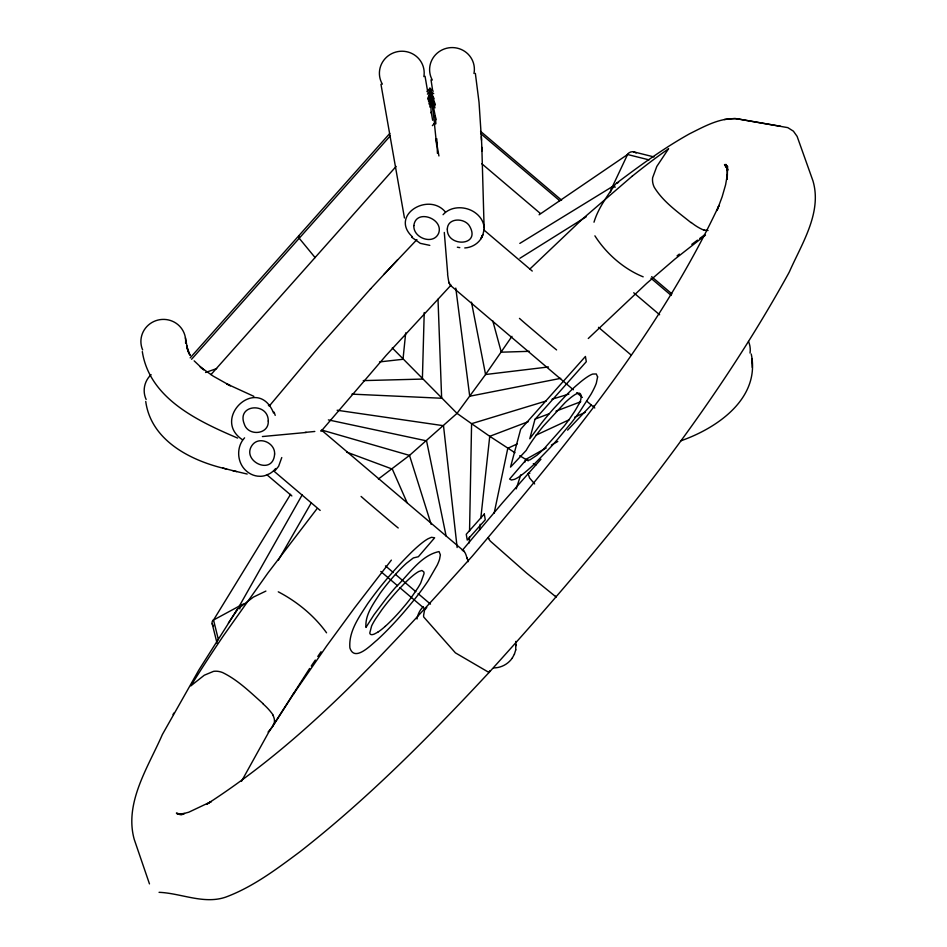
<?xml version="1.0" encoding="UTF-8"?>
<svg xmlns="http://www.w3.org/2000/svg" width="947" height="947" viewBox="0 0 947 947"><rect width="100%" height="100%" fill="white"/><g stroke="black" fill="none" stroke-linecap="round" stroke-linejoin="round"><path stroke-width="1.42" d="M434.282 124.483L434.33 123.465L432.377 125.667M727.237 179.267L727.45 166.163L727.237 179.267L727.355 174.568L725.603 184.783L722.147 196.787L717.009 210.53L718.974 205.463C657.964 335.498 564.613 447.185 472.364 556.067C391.277 646.02 309.113 738.4 206.517 804.382L211.299 801.541L188.749 812.218L179.741 814.586L184.487 813.556L177.125 813.958L182.132 814.621L176.379 813.106L178.758 814.124M469.321 542.88L469.44 536.996M469.546 531.113L471.582 423.676L457.022 413.365L392.271 347.94M424.22 312.557L422.386 379.084L363.246 380.611M429.891 107.094L429.914 88.32L426.979 91.622M751.243 354.012C760.642 398.474 716.938 428.316 680.538 440.923M236.312 611.644L236.667 610.223A9.979 6.025 33.1 0 1 237.519 609.146L253.405 597.095L265.894 591.082M515.724 649.902L515.831 641.403M405.695 332.87L403.008 359.28L379.51 361.92M429.003 104.04L430.34 90.841L433.714 93.706M479.502 530.095L480.141 524.236M480.78 518.376L489.741 436.307L471.582 423.676L546.348 400.936M428.269 98.346L428.731 95.481M429.441 91.184L429.914 88.32L433.3 91.196M428.423 100.986L430.34 90.841L434.14 98.808M489.623 670.843L489.552 671.186A161.464 38.697 42.7 0 1 489.303 672.192C430.092 735.724 368.797 797.859 300.306 851.483L298.731 852.667C275.92 869.618 252.695 887.043 225.836 897.081C203.925 904.693 181.126 893.187 159.06 892.323M494.156 513.156L507.793 448.286L517.157 443.942M281.768 457.555L278.607 466.303L275.21 470.458M593.994 222.202C598.149 208.34 606.956 196.526 615.029 184.712A9.979 7.907 52.9 0 1 616.284 183.41C639.864 165.642 663.788 148.182 689.605 133.776C705.551 125.868 723.425 115.498 741.868 119.618L787.797 127.632L793.408 131.171L797.114 136.368L812.94 180.818C822.339 212.483 801.754 243.746 789.478 271.635L788.543 273.434C707.977 419.45 600.883 548.964 489.303 672.192A5.552 1.326 42.7 0 1 488.96 672.453L455.4 652.85L423.83 617.136A5.552 1.326 42.7 0 1 423.605 616.379A161.464 38.697 42.7 0 1 423.629 615.195L424.635 609.655L426.777 607.536M427.843 99.305L430.34 90.841L435.371 104.679M514.387 654.223L515.76 649.796M516.233 488.853L520.743 474.849M524.804 462.254L525.703 459.461L546.241 447.955M516.162 645.594L516.091 644.587M519.82 243.403L612.484 186.535L627.577 154.515L649.038 159.877M241.497 781.322L268.64 732.362L309.622 668.452M268.096 732.031L272.381 726.953L274.204 722.94A18.609 12.394 31.8 0 0 274.441 721.543A15.602 10.393 31.8 0 0 272.985 715.376L272.677 714.855M236.478 610.661L198.953 669.872L162.351 734.552C148.348 766.869 124.081 802.689 134.225 839.362L149.472 883.894M173.029 714.583L173.834 713.067M483.053 234.761L480.827 238.833L482.485 235.767C479.656 242.894 472.304 247.593 464.752 247.948M512.173 658.272L514.434 654.117M302.271 494.713L239.342 606.056L213.537 620.025L218.414 639.722M278.347 560.198L311.243 502.869M213.537 620.025L290.587 494.322M273.02 725.887L294.541 692.375L293.31 694.281L326.656 645.961L354.545 607.903L391.371 560.115M228.393 623.09L237.519 609.146M511.96 336.339L485.562 374.515L457.022 413.365L409.506 455.389L378.398 479.028M311.232 666.037L315.327 660.071M317.79 656.484L321.069 651.714M668.57 148.75L656.792 166.459L652.649 177.657A18.609 15.602 55.2 0 0 652.507 179.528A15.483 12.986 55.2 0 0 654.223 187.186C663.184 201.912 677.874 212.01 691.061 222.687M316.843 508.906L267.954 572.947L223.528 635.615A470.908 77.524 -49.7 0 0 190.856 685.841L204.28 675.223L213.513 671.376A18.609 12.394 31.8 0 1 215.182 671.21A15.483 10.31 31.8 0 1 222.545 672.536C238.017 680.029 250.422 692.47 263.207 703.739M269.137 406.192L319.044 346.768L370.75 288.646M322.667 429.453L386.175 355.338L450.464 285.757M462.302 550.349L502.656 502.597L540.938 459.248M512.209 658.153C508.054 664.178 500.987 667.895 493.671 667.907M443.066 214.697C450.855 205.807 465.344 205.949 474.648 212.329A23.45 19.212 12.4 0 1 483.017 222.533L483.822 225.197A21.331 17.531 11.8 0 1 484.071 229.304L483.148 233.684A22.681 18.668 10.4 0 1 481.585 236.726M190.169 357.871L389.797 133.432M191.578 359.28L390.223 135.942M427.405 94.132L430.34 90.841L434.969 107.875M210.956 374.61L396.118 166.423M244.586 437.857C236.312 446.593 236.833 461.722 245.391 470.091A23.45 21.651 88.5 0 0 257.466 476.14L260.484 476.305A21.331 19.709 89.6 0 0 265.006 475.607L269.694 473.666A22.681 20.929 -88.3 0 0 275.601 468.552M395.467 574.391L400.155 569.36A32.387 5.327 -49.7 0 1 406.559 563.181L413.354 557.937L418.361 556.729L434.661 537.778L431.406 537.316L428.02 538.784A51.683 8.511 -49.7 0 0 412.359 551.414C396.059 567.466 381.049 584.879 367.791 603.523C359.244 616.805 348.496 631.306 349.893 647.926C354.557 662.45 370.94 644.99 377.131 640.006C390.673 627.53 402.96 613.727 414.514 599.392A59.306 9.766 -49.7 0 0 421.877 589.768A57.542 9.47 -49.7 0 0 428.222 580.7L437.206 565.122A77.204 12.713 -49.7 0 0 439.574 559.18L440.367 554.824L439.053 551.58C420.598 555.368 408.69 574.959 395.515 587.412A59.448 9.79 -49.7 0 0 386.4 598.303L373.982 614.781L365.944 627.447C364.926 614.603 373.568 603.63 380.078 593.355A38.081 6.262 -49.7 0 1 392.271 577.99A41.988 6.913 -49.7 0 1 395.467 574.391L415.851 591.686M370.395 289.036L397.539 259.857M383.866 274.441L416.917 239.603M567.596 430.139L591.165 405.174M529.669 269.22L582.689 218.804L632.063 176.296M588.276 338.505L646.777 283.283L674.974 259.04L705.479 235.128M677.069 255.868L679.33 254.092M691.795 244.35L697.501 240.136M699.786 238.443L704.343 235.069M539.103 214.768L627.577 154.515M377.829 632.158L374.385 634.017A57.862 9.529 -49.7 0 1 369.78 632.987L371.615 625.943A39.774 6.546 -49.7 0 1 375.722 618.687L381.724 609.939A38.614 6.357 -49.7 0 1 388.838 600.789L394.189 594.491A50.333 8.286 -49.7 0 1 398.521 589.65L405.269 582.618A35.856 5.907 -49.7 0 1 412.288 576.155L413.342 575.279A39.395 6.487 -49.7 0 1 416.313 573.053A38.33 6.309 -49.7 0 1 418.834 571.491L421.924 570.496L423.818 571.917A79.915 13.151 -49.7 0 1 424.019 573.693L420.717 583.032A40.484 6.665 -49.7 0 1 417.698 588.182L411.85 596.705A34.625 5.706 -49.7 0 1 406.109 604.103L400.948 610.211A40.271 6.629 -49.7 0 1 385.157 626.441M519.903 258.282L586.205 216.792M551.379 445.078L557.795 441.48M616.805 183.055L618.569 182.44M535.872 435.241L569.301 419.71M574.651 417.225L585.341 412.253M528.367 421.64L489.741 436.307L514.967 452.761M535.256 419.012L549.059 413.78M555.948 411.164L580.783 401.729M205.558 372.491L216.662 368.584M551.994 399.22L568.922 394.07M560.731 378.35L469.724 396.225L455.779 288.089M548.443 366.963L485.562 374.515L471.476 302.152M262.39 436.543L306.366 432.448M724.266 119.535L734.943 118.446L780.565 126.282M270.392 405.103L268.415 405.257M529.302 351.325L501.294 352.189L492.819 320.938M528.817 473.121L529.823 473.382M351.929 394.13L441.645 398.249L438.011 299.228M429.808 245.368L420.326 243.355L411.637 237.2M462.965 550.787L464.267 551.379M337.132 410.252L443.504 425.712L457.141 547.532M457.354 247.214L459.792 247.641M612.484 186.535L615.325 187.115M328.372 419.9L426.564 440.864L446.132 536.109M643.179 276.832C623.682 268.936 606.175 253.536 594.905 235.827M232.761 470.623L247.191 474.045M633.436 151.792L654.01 156.942M145.731 401.457C151.094 441.006 191.649 461.153 226.617 469.025M222.711 468.019L236.62 471.618M704.047 229.861L704.651 230.026A15.602 13.092 55.2 0 0 708.048 230.476M321.459 429.962L409.506 455.389L431.193 524.437M346.638 452.098L392.318 469.085L407.115 502.727M278.276 591.816C296.92 601.511 314.286 615.704 326.549 632.809M253.843 396.331L226.806 383.926L230.381 385.772L213.276 376.172L200.243 366.963L203.569 369.756L194.147 360.843M237.614 438.082C198.385 421.261 149.638 398.865 142.31 351.597M528.237 460.869L519.737 455.732M533.291 463.699L535.824 465.119M242.527 439.775C210.897 418.976 256.388 375.249 272.914 411.436M488.936 538.429L488.013 537.955L489.954 540.63A161.464 4.711 40.6 0 0 490.463 541.222L526.461 572.959L556.173 597.06A161.464 4.711 40.6 0 0 555.865 596.634L555.51 596.184M556.587 349.917L555.711 349.206A79.868 10.796 41.7 0 1 551.284 345.584L524.851 323.128A79.868 10.796 41.7 0 1 520.365 319.186L519.465 318.381M398.225 527.976L397.338 527.266A79.868 10.796 41.7 0 1 392.91 523.632L366.477 501.188A79.868 10.796 41.7 0 1 361.991 497.234L361.091 496.441M480.567 131.349L561.607 200.184M651.654 276.678L671.908 293.89M480.993 133.858L559.784 200.788M650.956 278.229L671.21 295.44M481.703 163.642L540.252 213.371M633.721 292.765L659.621 314.771M483.964 230.038L532.25 271.055M598.492 327.319L631.045 354.971M450.5 285.426L573.361 389.785M576.735 392.662L582.369 397.444M586.88 401.279L594.775 407.979M321.862 430.423L464.397 551.497M274.038 471.227L320.181 510.421M385.465 565.88L393.348 572.568M418.101 593.603L430.483 604.115M267.267 475.063L291.865 495.956M380.777 571.479L397.551 585.731M399.776 587.625L425.499 609.477M412.418 236.845C389.335 215.407 428.399 191.744 445.256 211.844M534.653 483.929L529.61 478.022L528.13 473.749A40.532 5.481 41.7 0 1 528.308 473.334M315.114 257.608L299.216 238.265L298.79 235.756M728.042 169.927L724.502 164.518L727.474 169.075L725.887 164.328L727.379 170.886M190.276 355.456L187.873 350.863L189.767 354.829L186.595 345.667L187.613 349.786L185.411 337.783M434.401 123.465L436.65 145.293M274.133 412.17L275.21 415.366M273.21 412.205L273.482 412.999M449.458 283.603L449.127 282.395M429.914 88.32L430.731 91.161M433.572 101.092L434.791 105.342M467.06 557.712L467.498 559.63M212.199 623.765L217.029 643.143M431.157 113.001L430.34 90.841L435.975 119.784M239.899 608.957L239.342 606.056A9.778 5.422 3.4 0 1 244.835 603.926M404.452 217.976L380.954 84.236M438.935 155.959L435.904 138.795M431.24 112.243L432.649 120.269M427.724 91.966L425.049 76.245M475.358 73.369L479.028 102.264L481.526 140.274M431.015 79.82L432.554 89.835M447.671 273.588L444.297 232.441M430.34 90.841L434.673 124.448M435.289 115.783L435.88 123.797M751.871 358.735L752.06 362.737M752.072 363.47L752.273 367.472M481.845 147.389L484.118 227.931M481.36 136.652L482.011 150.928M436.792 138.736L437.431 153.402M417.011 619.007A22.408 21.888 -9.6 0 1 423.238 606.672M748.521 341.476A22.408 21.888 -9.6 0 1 750.036 353.065M432.305 80.057A22.408 21.888 -9.6 0 1 448.582 47.859A22.408 21.888 -9.6 0 1 473.974 73.475M382.363 84.153A22.408 21.888 -9.6 0 1 397.882 51.588A22.408 21.888 -9.6 0 1 423.877 76.624M142.642 349.928A22.408 21.888 -9.6 0 1 159.889 319.672A22.408 21.888 -9.6 0 1 185.576 343.181M146.134 399.48A22.408 21.888 -9.6 0 1 151.094 374.657M385.169 626.417A39.514 6.511 -49.7 0 1 377.841 632.146M467.64 559.227A34.506 6.475 83.9 0 1 468.114 561.725M464.29 551.722A19.058 3.468 83.9 0 1 467.001 558.185M314.806 431.453A34.506 1.468 -4.2 0 1 305.123 432.377M321.293 430.542A19.047 0.911 -4.1 0 1 320.761 431.086M449.056 283.094A34.506 5.019 88.1 0 1 447.576 274.05M451.257 285.189A19.058 2.675 87.9 0 1 449.47 283.189M594.361 407.234A19.047 7.055 -3.7 0 1 593.923 405.813M213.572 625.955A10.358 5.931 6.1 0 1 213.312 619.93M263.029 703.87A47.776 31.831 31.8 0 1 272.961 714.784M631.969 176.402A470.908 77.524 -49.7 0 1 668.475 148.857M703.976 230.192A47.776 40.07 55.2 0 1 691.215 222.462M610.543 192.063A9.778 6.937 88.6 0 1 612.543 186.63M627.447 154.325A10.358 7.564 85.9 0 1 636.147 153.035M268.261 421.024C269.09 434.78 248.055 436.496 244.29 424.067C236.265 404.132 268.415 401.954 268.261 421.024M597.604 376.87L596.314 383.227A73.108 12.039 -49.7 0 1 590.975 394.283L580.203 410.998A59.992 9.872 -49.7 0 1 571.988 422.007L557.25 439.763A91.303 15.034 -49.7 0 1 550.053 447.813L534.144 464.231A58.134 9.565 -49.7 0 1 524.224 472.991A60.632 9.979 -49.7 0 1 521.347 475.205A57.743 9.506 -49.7 0 1 514.529 479.336L511.463 480.022L509.593 479.052L525.893 460.1L529.716 460.005L536.819 455.329A35.737 5.883 -49.7 0 0 544.04 448.736L564.069 426.162A39.028 6.428 -49.7 0 0 570.177 418.018L574.344 411.827A44.687 7.351 -49.7 0 0 578.309 404.996C581.269 401.765 583.683 389.548 575.871 394.13A39.383 6.487 -49.7 0 0 571.183 397.302A37.217 6.12 -49.7 0 0 565.3 402.392L543.353 426.126A38.969 6.416 -49.7 0 0 535.706 435.904A45.397 7.469 -49.7 0 0 526.165 450.441L510.504 467.131L520.672 429.251L585.424 356.463L586.3 361.683L534.948 419.426L529.787 438.733L541.589 423.037A59.341 9.766 -49.7 0 1 554.196 408.05L566.46 394.923A56.631 9.316 -49.7 0 1 575.669 386.127L580.748 381.795A67.829 11.163 -49.7 0 1 585.471 378.173L586.903 377.19A61.614 10.145 -49.7 0 1 592.715 374.053L596.279 373.97L597.604 376.87M447.315 229.067C446.57 247.155 480.993 246.599 469.807 226.546C465.214 217.644 447.635 217.36 447.315 229.067M274.618 453.992C273.127 477.039 239.769 460.431 252.719 444.486C259.928 435.951 275.222 443.172 274.618 453.992M413.875 225.564C412.916 238.005 433.501 245.545 438.686 233.151C443.835 218.473 415.804 208.518 413.875 225.564M484.296 514.032L466.255 534.297L467.238 540.05L485.266 519.785L484.296 514.032"/></g></svg>
